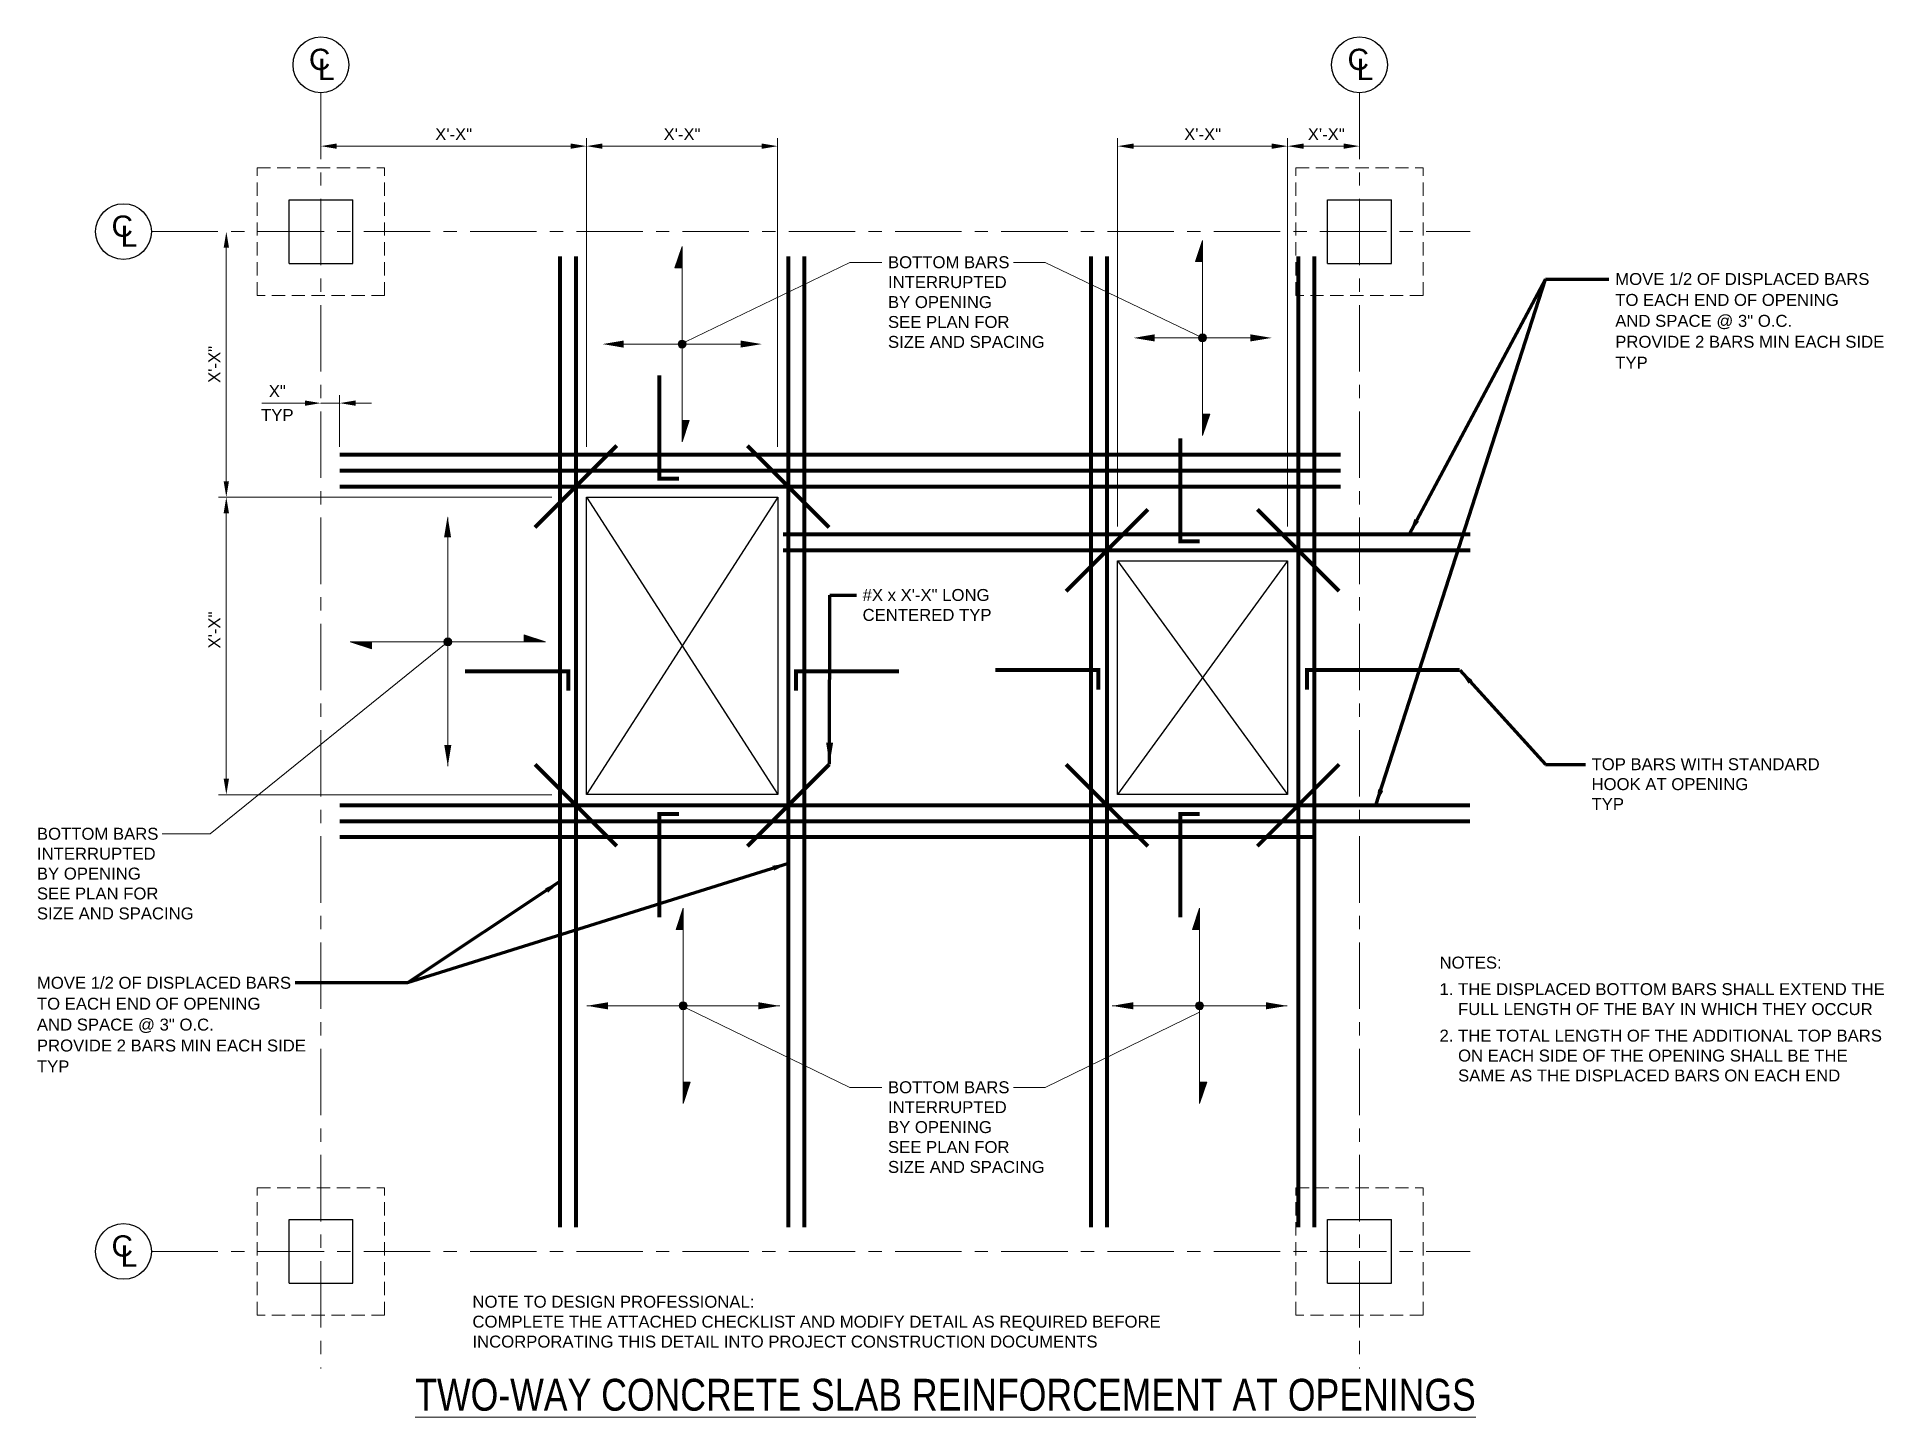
# Model space of a CAD drawing. Header units: inches. Extents: x 608 to 782, y 315 to 445.
import ezdxf

# ---------------------------------------------------------------- set-up
doc = ezdxf.new("R2010")
doc.units = ezdxf.units.IN
doc.header["$LTSCALE"] = 5
doc.header["$MEASUREMENT"] = 0
doc.linetypes.add('CENTER', pattern=[2, 1.25, -0.25, 0.25, -0.25])
doc.linetypes.add('HIDDEN', pattern=[0.375, 0.25, -0.125])
for name, color, linetype, lineweight in [('S-ANNO-DIMS', 1, 'Continuous', 20), ('S-ANNO-TEXT', 7, 'Continuous', 20), ('S-DETL', 3, 'Continuous', 30), ('S-GRID', 9, 'CENTER', 20)]:
    doc.layers.add(name, color=color, linetype=linetype, lineweight=lineweight)
doc.styles.add('Romans', font='arial.ttf')
doc.dimstyles.get("Standard").update_dxf_attribs({"dimtxt": 0.18, "dimasz": 0.18, "dimexe": 0.18, "dimexo": 0.0625, "dimgap": 0.09, "dimtad": 0, "dimtih": 1, "dimtoh": 1, "dimdec": 4, "dimzin": 0, "dimdsep": 46, "dimtxsty": 'Standard', "dimcen": 0.09, "dimadec": 0, "dimazin": 0, "dimtfac": 1, "dimtdec": 4, "dimtofl": 0, "dimtmove": 0, "dimatfit": 3, "dimfxl": 1, "dimtolj": 1, "dimtzin": 0, "dimarcsym": 0})

# ---------------------------------------------------------------- blocks, each defined once
blk = doc.blocks.new('*D0')
at = {"layer": 'Defpoints', "color": 0, "transparency": 16777216}
for p in [(636.38, 410.77), (634.61, 406.91), (636.38, 405.91)]:
    blk.add_point(p, dxfattribs=at)
at = {"layer": 'S-ANNO-DIMS', "transparency": 16777216}
for p, q in [((633.11, 410.77), (629.04, 410.77)), ((636.38, 410.77), (634.61, 410.77)), ((636.38, 406.66), (636.38, 411.52)), ((637.88, 410.77), (639.38, 410.77))]:
    blk.add_line(p, q, dxfattribs=at)
for points in [[(633.11, 411.02), (633.11, 410.52), (634.61, 410.77)], [(637.88, 411.02), (637.88, 410.52), (636.38, 410.77)]]:
    blk.add_solid(points, dxfattribs=at)
blk = doc.blocks.new('*D1')
at = {"layer": 'Defpoints', "color": 0, "transparency": 16777216}
for p in [(659.61, 434.96), (659.61, 405.91), (677.61, 405.91)]:
    blk.add_point(p, dxfattribs=at)
at = {"layer": 'S-ANNO-DIMS', "transparency": 16777216}
for p, q in [((659.61, 406.66), (659.61, 435.71)), ((676.11, 434.96), (661.11, 434.96)), ((677.61, 406.66), (677.61, 435.71))]:
    blk.add_line(p, q, dxfattribs=at)
for points in [[(661.11, 435.21), (661.11, 434.71), (659.61, 434.96)], [(676.11, 435.21), (676.11, 434.71), (677.61, 434.96)]]:
    blk.add_solid(points, dxfattribs=at)
at = {"layer": 'S-ANNO-DIMS', "transparency": 16777216, "insert": (668.61, 436.09), "char_height": 1.125, "attachment_point": 5, "style": 'Romans'}
blk.add_mtext('\\A1;X\'-X"', dxfattribs=at)
blk = doc.blocks.new('*D2')
at = {"layer": 'Defpoints', "color": 0, "transparency": 16777216}
for p in [(659.61, 434.96), (634.61, 432.91), (659.61, 401.91)]:
    blk.add_point(p, dxfattribs=at)
at = {"layer": 'S-ANNO-DIMS', "transparency": 16777216}
blk.add_line((636.11, 434.96), (658.11, 434.96), dxfattribs=at)
for points in [[(636.11, 435.21), (636.11, 434.71), (634.61, 434.96)], [(658.11, 435.21), (658.11, 434.71), (659.61, 434.96)]]:
    blk.add_solid(points, dxfattribs=at)
at = {"layer": 'S-ANNO-DIMS', "transparency": 16777216, "insert": (647.11, 436.09), "char_height": 1.125, "attachment_point": 5, "style": 'Romans'}
blk.add_mtext('\\A1;X\'-X"', dxfattribs=at)
blk = doc.blocks.new('*D3')
at = {"layer": 'Defpoints', "color": 0, "transparency": 16777216}
for p in [(725.61, 434.96), (709.61, 398.41), (725.61, 398.41)]:
    blk.add_point(p, dxfattribs=at)
at = {"layer": 'S-ANNO-DIMS', "transparency": 16777216}
for p, q in [((709.61, 399.16), (709.61, 435.71)), ((711.11, 434.96), (724.11, 434.96)), ((725.61, 399.16), (725.61, 435.71))]:
    blk.add_line(p, q, dxfattribs=at)
for points in [[(711.11, 435.21), (711.11, 434.71), (709.61, 434.96)], [(724.11, 435.21), (724.11, 434.71), (725.61, 434.96)]]:
    blk.add_solid(points, dxfattribs=at)
at = {"layer": 'S-ANNO-DIMS', "transparency": 16777216, "insert": (717.61, 436.09), "char_height": 1.125, "attachment_point": 5, "style": 'Romans'}
blk.add_mtext('\\A1;X\'-X"', dxfattribs=at)
blk = doc.blocks.new('*D4')
at = {"layer": 'Defpoints', "color": 0, "transparency": 16777216}
for p in [(725.61, 434.96), (732.38, 432.91), (725.61, 395.54)]:
    blk.add_point(p, dxfattribs=at)
at = {"layer": 'S-ANNO-DIMS', "transparency": 16777216}
blk.add_line((730.88, 434.96), (727.11, 434.96), dxfattribs=at)
for points in [[(727.11, 435.21), (727.11, 434.71), (725.61, 434.96)], [(730.88, 435.21), (730.88, 434.71), (732.38, 434.96)]]:
    blk.add_solid(points, dxfattribs=at)
at = {"layer": 'S-ANNO-DIMS', "transparency": 16777216, "insert": (729.25, 436.09), "char_height": 1.125, "attachment_point": 5, "style": 'Romans'}
blk.add_mtext('\\A1;X\'-X"', dxfattribs=at)
blk = doc.blocks.new('*D5')
at = {"layer": 'Defpoints', "color": 0, "transparency": 16777216}
for p in [(625.71, 401.91), (657.11, 401.91), (657.11, 373.91)]:
    blk.add_point(p, dxfattribs=at)
at = {"layer": 'S-ANNO-DIMS', "transparency": 16777216}
for p, q in [((656.36, 401.91), (624.96, 401.91)), ((625.71, 375.41), (625.71, 400.41)), ((656.36, 373.91), (624.96, 373.91))]:
    blk.add_line(p, q, dxfattribs=at)
for points in [[(625.46, 400.41), (625.96, 400.41), (625.71, 401.91)], [(625.46, 375.41), (625.96, 375.41), (625.71, 373.91)]]:
    blk.add_solid(points, dxfattribs=at)
at = {"layer": 'S-ANNO-DIMS', "transparency": 16777216, "insert": (624.58, 389.41), "char_height": 1.125, "attachment_point": 5, "rotation": 90, "style": 'Romans'}
blk.add_mtext('\\A1;X\'-X"', dxfattribs=at)
blk = doc.blocks.new('*D6')
at = {"layer": 'Defpoints', "color": 0, "transparency": 16777216}
for p in [(634.61, 426.91), (625.71, 401.91), (659.61, 401.91)]:
    blk.add_point(p, dxfattribs=at)
at = {"layer": 'S-ANNO-DIMS', "transparency": 16777216}
blk.add_line((625.71, 425.41), (625.71, 403.41), dxfattribs=at)
for points in [[(625.46, 425.41), (625.96, 425.41), (625.71, 426.91)], [(625.46, 403.41), (625.96, 403.41), (625.71, 401.91)]]:
    blk.add_solid(points, dxfattribs=at)
at = {"layer": 'S-ANNO-DIMS', "transparency": 16777216, "insert": (624.58, 414.41), "char_height": 1.125, "attachment_point": 5, "rotation": 90, "style": 'Romans'}
blk.add_mtext('\\A1;X\'-X"', dxfattribs=at)

msp = doc.modelspace()

# ---------------------------------------------------------------- hatches: boundary and pattern name
at = {"layer": 'S-ANNO-TEXT'}
h = msp.add_hatch(color=256, dxfattribs=at)
h.dxf.hatch_style = 1
h.paths.add_polyline_path([(716.929822, 424.094067), (717.607294, 424.094067), (717.607678, 426.09407)])
h = msp.add_hatch(color=256, dxfattribs=at)
h.dxf.hatch_style = 1
h.paths.add_polyline_path([(667.938603, 423.514301), (668.616074, 423.514301), (668.616458, 425.514304)])
h = msp.add_hatch(color=256, dxfattribs=at)
h.dxf.hatch_style = 1
h.paths.add_polyline_path([(668.239695, 416.332108, -1), (668.989695, 416.332108, -1)])
h = msp.add_hatch(color=256, dxfattribs=at)
h.dxf.hatch_style = 1
h.paths.add_polyline_path([(668.239695, 416.332108, -1), (668.989695, 416.332108, -1)])
h = msp.add_hatch(color=256, dxfattribs=at)
h.dxf.hatch_style = 1
h.paths.add_polyline_path([(668.239695, 416.332108, -1), (668.989695, 416.332108, -1)])
h = msp.add_hatch(color=256, dxfattribs=at)
h.dxf.hatch_style = 1
h.paths.add_polyline_path([(717.230914, 416.911874, -1), (717.980914, 416.911874, -1)])
h = msp.add_hatch(color=256, dxfattribs=at)
h.dxf.hatch_style = 1
h.paths.add_polyline_path([(717.230914, 416.911874, -1), (717.980914, 416.911874, -1)])
h = msp.add_hatch(color=256, dxfattribs=at)
h.dxf.hatch_style = 1
h.paths.add_polyline_path([(717.230914, 416.911874, -1), (717.980914, 416.911874, -1)])
h = msp.add_hatch(color=256, dxfattribs=at)
h.dxf.hatch_style = 1
h.paths.add_polyline_path([(668.613314, 409.139511), (668.612932, 407.149912), (669.287261, 409.139511)])
h = msp.add_hatch(color=256, dxfattribs=at)
h.dxf.hatch_style = 1
h.paths.add_polyline_path([(717.604533, 409.719276), (717.604151, 407.729678), (718.27848, 409.719276)])
h = msp.add_hatch(color=256, dxfattribs=at)
h.dxf.hatch_style = 1
h.paths.add_polyline_path([(639.371447, 388.297745), (637.381848, 388.298127), (639.371447, 387.623798)])
h = msp.add_hatch(color=256, dxfattribs=at)
h.dxf.hatch_style = 1
h.paths.add_polyline_path([(646.564045, 388.671364, -1), (646.564045, 387.921364, -1)])
h = msp.add_hatch(color=256, dxfattribs=at)
h.dxf.hatch_style = 1
h.paths.add_polyline_path([(646.564045, 388.671364, -1), (646.564045, 387.921364, -1)])
h = msp.add_hatch(color=256, dxfattribs=at)
h.dxf.hatch_style = 1
h.paths.add_polyline_path([(646.564045, 388.671364, -1), (646.564045, 387.921364, -1)])
h = msp.add_hatch(color=256, dxfattribs=at)
h.dxf.hatch_style = 1
h.paths.add_polyline_path([(653.746238, 388.972456), (653.746238, 388.294985), (655.746241, 388.2946)])
h = msp.add_hatch(color=256, dxfattribs=at)
h.dxf.hatch_style = 1
h.paths.add_polyline_path([(668.040899, 361.221587), (668.718371, 361.221587), (668.718755, 363.221591)])
h = msp.add_hatch(color=256, dxfattribs=at)
h.dxf.hatch_style = 1
h.paths.add_polyline_path([(716.652438, 361.221587), (717.329909, 361.221587), (717.330293, 363.221591)])
h = msp.add_hatch(color=256, dxfattribs=at)
h.dxf.hatch_style = 1
h.paths.add_polyline_path([(668.341992, 354.039394, -1), (669.091992, 354.039394, -1)])
h = msp.add_hatch(color=256, dxfattribs=at)
h.dxf.hatch_style = 1
h.paths.add_polyline_path([(668.341992, 354.039394, -1), (669.091992, 354.039394, -1)])
h = msp.add_hatch(color=256, dxfattribs=at)
h.dxf.hatch_style = 1
h.paths.add_polyline_path([(668.341992, 354.039394, -1), (669.091992, 354.039394, -1)])
h = msp.add_hatch(color=256, dxfattribs=at)
h.dxf.hatch_style = 1
h.paths.add_polyline_path([(716.95353, 354.039394, -1), (717.70353, 354.039394, -1)])
h = msp.add_hatch(color=256, dxfattribs=at)
h.dxf.hatch_style = 1
h.paths.add_polyline_path([(716.95353, 354.039394, -1), (717.70353, 354.039394, -1)])
h = msp.add_hatch(color=256, dxfattribs=at)
h.dxf.hatch_style = 1
h.paths.add_polyline_path([(716.95353, 354.039394, -1), (717.70353, 354.039394, -1)])
h = msp.add_hatch(color=256, dxfattribs=at)
h.dxf.hatch_style = 1
h.paths.add_polyline_path([(668.71561, 346.846797), (668.715228, 344.857198), (669.389557, 346.846797)])
h = msp.add_hatch(color=256, dxfattribs=at)
h.dxf.hatch_style = 1
h.paths.add_polyline_path([(717.327149, 346.846797), (717.326767, 344.857198), (718.001096, 346.846797)])

# ---------------------------------------------------------------- linework, layer by layer
for p, q in [((717.607678, 426.09407), (716.929822, 424.094067)), ((717.607678, 426.09407), (717.604151, 407.729678)), ((668.616458, 425.514304), (667.938603, 423.514301)), ((668.616458, 425.514304), (668.612932, 407.149912)), ((668.616074, 423.514301), (667.938603, 423.514301)), ((717.607294, 424.094067), (716.929822, 424.094067)), ((674.114695, 416.330123), (663.114693, 416.328628)), ((722.114689, 416.909238), (713.09714, 416.911874)), ((668.609405, 407.139507), (669.287261, 409.139511)), ((668.609789, 409.139511), (669.287261, 409.139511)), ((717.600625, 407.719273), (718.27848, 409.719276)), ((717.601009, 409.719276), (718.27848, 409.719276)), ((646.556836, 376.591622), (646.560848, 400.001591)), ((637.371444, 388.301653), (639.371447, 387.623798)), ((655.746241, 388.2946), (637.381848, 388.298127)), ((639.371447, 388.301269), (639.371447, 387.623798)), ((653.746238, 388.294985), (653.746238, 388.972456)), ((655.746241, 388.2946), (653.746238, 388.972456)), ((668.718755, 363.221591), (668.040899, 361.221587)), ((668.718755, 363.221591), (668.715228, 344.857198)), ((717.330293, 363.221591), (716.652438, 361.221587)), ((717.330293, 363.221591), (717.326767, 344.857198)), ((668.718371, 361.221587), (668.040899, 361.221587)), ((717.329909, 361.221587), (716.652438, 361.221587)), ((677.799006, 354.032636), (659.634491, 354.035748)), ((725.580247, 354.032636), (709.094109, 354.035596)), ((668.711702, 344.846793), (669.389557, 346.846797)), ((668.712086, 346.846797), (669.389557, 346.846797)), ((717.32324, 344.846793), (718.001096, 346.846797)), ((717.323624, 346.846797), (718.001096, 346.846797))]:
    msp.add_line(p, q, dxfattribs=at)
for points in [[(668.929291, 416.536202), (684.411843, 424.015487), (687.411843, 424.015487)], [(717.605914, 416.911874), (702.79797, 424.015487), (699.79797, 424.015487)], [(646.558842, 388.296365), (624.205555, 370.212656), (619.685303, 370.212656)], [(669.031588, 353.827704), (684.411843, 346.34918), (687.411843, 346.34918)], [(717.32853, 353.449684), (702.79797, 346.34918), (699.79797, 346.34918)]]:
    msp.add_lwpolyline(points, dxfattribs=at)
for centre in [(668.614695, 416.332108), (668.614695, 416.332108), (668.614695, 416.332108), (717.605914, 416.911874), (717.605914, 416.911874), (717.605914, 416.911874), (646.564045, 388.296364), (646.564045, 388.296364), (646.564045, 388.296364), (668.716992, 354.039394), (668.716992, 354.039394), (668.716992, 354.039394), (717.32853, 354.039394), (717.32853, 354.039394), (717.32853, 354.039394)]:
    msp.add_circle(centre, 0.375, dxfattribs=at)
for points in [[(663.114018, 415.991879), (663.115355, 416.658545), (661.114691, 416.329224)], [(674.114026, 415.99679), (674.115363, 416.663456), (676.114691, 416.326111)], [(713.097808, 416.578541), (713.096471, 417.245207), (711.097144, 416.907862)], [(722.114026, 416.578904), (722.115363, 417.24557), (724.114691, 416.908225)], [(646.203444, 398.124128), (646.870109, 398.12279), (646.540789, 400.123455)], [(646.227515, 378.592287), (646.894181, 378.590949), (646.556836, 376.591622)], [(661.633819, 353.698404), (661.635156, 354.365069), (659.634491, 354.035748)], [(675.798342, 353.703315), (675.799679, 354.36998), (677.799006, 354.032636)], [(711.077226, 353.703315), (711.075889, 354.36998), (709.076562, 354.032636)], [(723.579582, 353.703315), (723.58092, 354.36998), (725.580247, 354.032636)]]:
    msp.add_solid(points, dxfattribs=at)
at = {"layer": 'S-DETL'}
for p, q in [((631.614691, 423.91364), (631.614691, 429.91364)), ((631.614691, 429.91364), (637.614691, 429.91364)), ((637.614691, 423.91364), (637.614691, 429.91364)), ((729.380793, 423.91364), (729.380793, 429.91364)), ((729.380793, 429.91364), (735.380793, 429.91364)), ((735.380793, 423.91364), (735.380793, 429.91364)), ((631.614691, 423.91364), (637.614691, 423.91364)), ((729.380793, 423.91364), (735.380793, 423.91364)), ((677.614691, 401.91364), (659.614691, 373.91364)), ((659.614691, 401.91364), (677.614691, 373.91364)), ((709.614691, 395.91364), (725.614691, 373.91364)), ((725.614691, 395.91364), (709.614691, 373.91364)), ((631.614691, 327.91364), (631.614691, 333.91364)), ((631.614691, 333.91364), (637.614691, 333.91364)), ((637.614691, 327.91364), (637.614691, 333.91364)), ((729.380793, 327.91364), (729.380793, 333.91364)), ((729.380793, 333.91364), (735.380793, 333.91364)), ((735.380793, 327.91364), (735.380793, 333.91364)), ((631.614691, 327.91364), (637.614691, 327.91364)), ((729.380793, 327.91364), (735.380793, 327.91364))]:
    msp.add_line(p, q, dxfattribs=at)
at = {"layer": 'S-DETL', "const_width": 0.375}
for points in [[(657.114691, 424.597556), (657.114691, 333.181016)], [(658.614691, 424.597556), (658.614691, 333.181016)], [(678.614691, 424.597556), (678.614691, 333.181016)], [(680.114691, 424.597556), (680.114691, 333.181016)], [(707.114691, 424.597556), (707.114691, 333.181016)], [(708.614691, 424.597556), (708.614691, 333.181016)], [(726.614691, 424.597556), (726.614691, 333.181016)], [(728.114691, 424.597556), (728.114691, 333.181016)], [(668.309415, 403.672078), (666.481849, 403.672078), (666.481849, 413.371916)], [(662.462552, 406.761502), (654.766829, 399.065778)], [(674.766829, 406.761502), (682.462552, 399.065778)], [(717.334998, 397.748986), (715.507431, 397.748986), (715.507431, 407.448824)], [(636.380519, 405.91364), (730.614965, 405.91364)], [(636.380519, 404.41364), (730.614965, 404.41364)], [(636.380519, 402.91364), (730.614965, 402.91364)], [(712.462552, 400.761502), (704.766829, 393.065778)], [(722.766829, 400.761502), (730.462552, 393.065778)], [(742.827674, 398.41364), (678.114691, 398.41364)], [(742.827674, 396.91364), (678.114691, 396.91364)], [(657.892278, 383.697985), (657.892278, 385.525552), (648.192439, 385.525552)], [(679.337104, 383.697985), (679.337104, 385.525552), (689.036942, 385.525552)], [(707.791609, 383.804359), (707.791609, 385.631926), (698.091771, 385.631926)], [(727.437772, 383.804359), (727.437772, 385.631926), (741.816661, 385.631926)], [(662.462552, 369.065778), (654.766829, 376.761502)], [(674.766829, 369.065778), (682.462552, 376.761502)], [(712.462552, 369.065778), (704.766829, 376.761502)], [(722.766829, 369.065778), (730.462552, 376.761502)], [(636.380519, 372.91364), (742.782772, 372.91364)], [(668.309415, 372.078294), (666.481849, 372.078294), (666.481849, 362.378455)], [(717.334998, 372.078294), (715.507431, 372.078294), (715.507431, 362.378455)], [(636.380519, 371.41364), (742.782772, 371.41364)], [(636.380519, 369.91364), (728.114691, 369.91364)]]:
    msp.add_lwpolyline(points, dxfattribs=at)
at = {"layer": 'S-DETL'}
for points in [[(659.614691, 401.91364), (677.614691, 401.91364), (677.614691, 373.91364), (659.614691, 373.91364)], [(709.614691, 395.91364), (725.614691, 395.91364), (725.614691, 373.91364), (709.614691, 373.91364)]]:
    msp.add_lwpolyline(points, close=True, dxfattribs=at)
at = {"layer": 'S-DETL', "color": 7, "linetype": 'Continuous'}
for centre in [(634.614691, 442.616216), (732.380793, 442.616216), (616.03453, 426.91364), (616.03453, 330.91364)]:
    msp.add_circle(centre, 2.624996, dxfattribs=at)
at = {"layer": 'S-GRID'}
for p, q in [((634.614691, 439.991221), (634.614691, 319.898342)), ((732.380793, 439.991221), (732.380793, 319.898342)), ((618.659526, 426.91364), (742.782772, 426.91364)), ((618.659526, 426.91364), (742.782772, 426.91364)), ((618.659526, 330.91364), (742.782772, 330.91364))]:
    msp.add_line(p, q, dxfattribs=at)
at = {"layer": 'S-GRID', "color": 7, "linetype": 'HIDDEN'}
for p, q in [((628.614691, 432.91364), (640.614691, 432.91364)), ((628.614691, 420.91364), (628.614691, 432.91364)), ((640.614691, 420.91364), (640.614691, 432.91364)), ((726.380793, 432.91364), (738.380793, 432.91364)), ((726.380793, 420.91364), (726.380793, 432.91364)), ((738.380793, 420.91364), (738.380793, 432.91364)), ((640.614691, 420.91364), (628.614691, 420.91364)), ((738.380793, 420.91364), (726.380793, 420.91364)), ((628.614691, 336.91364), (640.614691, 336.91364)), ((628.614691, 324.91364), (628.614691, 336.91364)), ((640.614691, 324.91364), (640.614691, 336.91364)), ((726.380793, 336.91364), (738.380793, 336.91364)), ((726.380793, 324.91364), (726.380793, 336.91364)), ((738.380793, 324.91364), (738.380793, 336.91364)), ((640.614691, 324.91364), (628.614691, 324.91364)), ((738.380793, 324.91364), (726.380793, 324.91364))]:
    msp.add_line(p, q, dxfattribs=at)

# ---------------------------------------------------------------- texts
at = {"layer": 'S-ANNO-DIMS', "char_height": 1.125, "attachment_point": 5, "style": 'Romans'}
for s, insert in [('\\A1;X"', (630.513991, 411.897892)), ('\\A1;TYP', (630.513991, 409.647892))]:
    msp.add_mtext(s, dxfattribs=dict(at, insert=insert))
at = {"layer": 'S-ANNO-TEXT', "style": 'Romans', "width": 0.8}
msp.add_text('%%UTWO-WAY CONCRETE SLAB REINFORCEMENT AT OPENINGS', height=3, dxfattribs=at).set_placement((643.495832, 315.920781))
at = {"layer": 'S-ANNO-TEXT', "attachment_point": 1, "style": 'Romans'}
for s, insert, char_height in [('\\A1;{\\T1.2;C}', (633.486158, 444.13089), 2), ('\\A1;{\\T1.2;C}', (731.25226, 444.13089), 2), ('\\A1;{\\T1.2;L}', (634.347113, 443.193167), 2), ('\\A1;{\\T1.2;L}', (732.113216, 443.193167), 2), ('\\A1;{\\T1.2;C}', (614.905997, 428.428313), 2), ('\\A1;{\\T1.2;L}', (615.766953, 427.49059), 2), ('\\A1;BOTTOM BARS \\PINTERRUPTED \\PBY OPENING\\PSEE PLAN FOR \\PSIZE AND SPACING', (687.993911, 424.597556), 1.125), ('\\A1;#X x X\'-X" LONG\\PCENTERED TYP', (685.604725, 393.272085), 1.125), ('\\A1;TOP BARS WITH STANDARD \\PHOOK AT OPENING \\PTYP', (754.222431, 377.34074), 1.125), ('\\A1;BOTTOM BARS \\PINTERRUPTED \\PBY OPENING\\PSEE PLAN FOR \\PSIZE AND SPACING', (607.881245, 370.794724), 1.125), ('\\A1;NOTES:\\P{\\H0.33333x;\\P\\H3x;1. THE DISPLACED BOTTOM BARS SHALL EXTEND THE \\P    FULL LENGTH OF THE BAY IN WHICH THEY OCCUR\\P\\H0.33333x;\\P\\H3x;2. THE TOTAL LENGTH OF THE ADDITIONAL TOP BARS \\P    ON EACH SIDE OF THE OPENING SHALL BE THE \\P    SAME AS THE DISPLACED BARS ON EACH END}', (739.912246, 358.665936), 1.125), ('\\A1;BOTTOM BARS \\PINTERRUPTED \\PBY OPENING\\PSEE PLAN FOR \\PSIZE AND SPACING', (687.993911, 346.931249), 1.125), ('\\A1;{\\T1.2;C}', (614.905997, 332.428313), 2), ('\\A1;{\\T1.2;L}', (615.766953, 331.49059), 2), ('NOTE TO DESIGN PROFESSIONAL: \\PCOMPLETE THE ATTACHED CHECKLIST AND MODIFY DETAIL AS REQUIRED BEFORE \\PINCORPORATING THIS DETAIL INTO PROJECT CONSTRUCTION DOCUMENTS', (648.879564, 326.740529), 1.12499999)]:
    msp.add_mtext(s, dxfattribs=dict(at, insert=insert, char_height=char_height))
at = {"layer": 'S-ANNO-TEXT', "char_height": 1.125, "attachment_point": 1, "line_spacing_factor": 1.05, "style": 'Romans'}
for s, insert in [('\\A1;MOVE 1/2 OF DISPLACED BARS \\PTO EACH END OF OPENING \\PAND SPACE @ 3" O.C. \\PPROVIDE 2 BARS MIN EACH SIDE\\PTYP', (756.454547, 423.016174)), ('\\A1;MOVE 1/2 OF DISPLACED BARS\\PTO EACH END OF OPENING \\PAND SPACE @ 3" O.C. \\PPROVIDE 2 BARS MIN EACH SIDE\\PTYP', (607.881245, 356.766318))]:
    msp.add_mtext(s, dxfattribs=dict(at, insert=insert))

# ---------------------------------------------------------------- dimensions: what is measured, and where the dimension line sits
at = {"layer": 'S-ANNO-DIMS'}
for base, p1, p2, text, override, picture, middle in [((659.614691, 434.963508), (634.614691, 432.91364), (659.614691, 401.91364), 'X\'-X"', {"dimscale": 12, "dimtxt": 0.09375, "dimasz": 0.125, "dimexe": 0.0625, "dimgap": 0.0625, "dimtih": 0, "dimtoh": 0, "dimdec": 5, "dimrnd": 0.03125, "dimzin": 7, "dimlunit": 4, "dimtxsty": 'Romans', "dimcen": 0.125, "dimse1": 1, "dimse2": 1, "dimclrd": 256, "dimclre": 256, "dimclrt": 256, "dimadec": 4, "dimtdec": 5, "dimtofl": 1, "dimtvp": 1, "dimfrac": 2, "dimtzin": 3, "dimlwd": 65535, "dimlwe": 65535}, '*D2', (647.114691, 434.963508)), ((725.614691, 434.963508), (709.614691, 398.41364), (725.614691, 398.41364), 'X\'-X"', {"dimscale": 12, "dimtxt": 0.09375, "dimasz": 0.125, "dimexe": 0.0625, "dimgap": 0.0625, "dimtih": 0, "dimtoh": 0, "dimdec": 5, "dimrnd": 0.03125, "dimzin": 7, "dimlunit": 4, "dimtxsty": 'Romans', "dimcen": 0.125, "dimclrd": 256, "dimclre": 256, "dimclrt": 256, "dimadec": 4, "dimtdec": 5, "dimtofl": 1, "dimtvp": 1, "dimfrac": 2, "dimtzin": 3, "dimlwd": 65535, "dimlwe": 65535}, '*D3', (717.614691, 434.963508)), ((636.380519, 410.772892), (634.614691, 406.91364), (636.380519, 405.91364), ' ', {"dimscale": 12, "dimtxt": 0.09375, "dimasz": 0.125, "dimexe": 0.0625, "dimgap": 0.0625, "dimtih": 0, "dimtoh": 0, "dimdec": 5, "dimrnd": 0.03125, "dimzin": 7, "dimlunit": 4, "dimtxsty": 'Romans', "dimcen": 0.125, "dimse1": 1, "dimclrd": 256, "dimclre": 256, "dimclrt": 256, "dimadec": 4, "dimtdec": 5, "dimtofl": 1, "dimtvp": 1, "dimfrac": 2, "dimtzin": 3, "dimlwd": 65535, "dimlwe": 65535}, '*D0', (629.788292, 410.772892))]:
    dim = msp.add_linear_dim(base=base, p1=p1, p2=p2, text=text, dimstyle='Standard', override=override, dxfattribs=at)
    dim.commit()
    dim.dimension.update_dxf_attribs({"geometry": picture, "text_midpoint": middle, "dimtype": 128})
for base, p1, p2, angle, override, picture, middle in [((659.614691, 434.963508), (677.614691, 405.91364), (659.614691, 405.91364), 180, {"dimscale": 12, "dimtxt": 0.09375, "dimasz": 0.125, "dimexe": 0.0625, "dimgap": 0.0625, "dimtih": 0, "dimtoh": 0, "dimdec": 5, "dimrnd": 0.03125, "dimzin": 7, "dimlunit": 4, "dimtxsty": 'Romans', "dimcen": 0.125, "dimclrd": 256, "dimclre": 256, "dimclrt": 256, "dimadec": 4, "dimtdec": 5, "dimtofl": 1, "dimtvp": 1, "dimfrac": 2, "dimtzin": 3, "dimlwd": 65535, "dimlwe": 65535}, '*D1', (668.614691, 434.963508)), ((725.614691, 434.963508), (732.380793, 432.91364), (725.614691, 395.53864), 180, {"dimscale": 12, "dimtxt": 0.09375, "dimasz": 0.125, "dimexe": 0.0625, "dimgap": 0.0625, "dimtih": 0, "dimtoh": 0, "dimdec": 5, "dimrnd": 0.03125, "dimzin": 7, "dimlunit": 4, "dimtxsty": 'Romans', "dimcen": 0.125, "dimse1": 1, "dimse2": 1, "dimclrd": 256, "dimclre": 256, "dimclrt": 256, "dimadec": 4, "dimtdec": 5, "dimtofl": 1, "dimtvp": 1, "dimfrac": 2, "dimtzin": 3, "dimlwd": 65535, "dimlwe": 65535}, '*D4', (729.247742, 434.963508)), ((625.705555, 401.91364), (634.614691, 426.91364), (659.614691, 401.91364), 270, {"dimscale": 12, "dimtxt": 0.09375, "dimasz": 0.125, "dimexe": 0.0625, "dimgap": 0.0625, "dimtih": 0, "dimtoh": 0, "dimdec": 5, "dimrnd": 0.03125, "dimzin": 7, "dimlunit": 4, "dimtxsty": 'Romans', "dimcen": 0.125, "dimse1": 1, "dimse2": 1, "dimclrd": 256, "dimclre": 256, "dimclrt": 256, "dimadec": 4, "dimtdec": 5, "dimtofl": 1, "dimtvp": 1, "dimfrac": 2, "dimtzin": 3, "dimlwd": 65535, "dimlwe": 65535}, '*D6', (625.705555, 414.41364)), ((625.705555, 401.91364), (657.114691, 373.91364), (657.114691, 401.91364), 90, {"dimscale": 12, "dimtxt": 0.09375, "dimasz": 0.125, "dimexe": 0.0625, "dimgap": 0.0625, "dimtih": 0, "dimtoh": 0, "dimdec": 5, "dimrnd": 0.03125, "dimzin": 7, "dimlunit": 4, "dimtxsty": 'Romans', "dimcen": 0.125, "dimclrd": 256, "dimclre": 256, "dimclrt": 256, "dimadec": 4, "dimtdec": 5, "dimtofl": 1, "dimtvp": 1, "dimfrac": 2, "dimtzin": 3, "dimlwd": 65535, "dimlwe": 65535}, '*D5', (625.705555, 389.41364))]:
    dim = msp.add_linear_dim(base=base, p1=p1, p2=p2, angle=angle, text='X\'-X"', dimstyle='Standard', override=override, dxfattribs=at)
    dim.commit()
    dim.dimension.update_dxf_attribs({"geometry": picture, "text_midpoint": middle, "dimtype": 128})

# ---------------------------------------------------------------- leaders
at = {"layer": 'S-ANNO-TEXT'}
for points, override in [([(733.91337, 372.91364), (749.901836, 422.425439), (755.866028, 422.425439)], {"dimscale": 12, "dimtxt": 0.09375, "dimasz": 0.125, "dimexe": 0.0625, "dimgap": 0.0625, "dimtih": 0, "dimtoh": 0, "dimdec": 5, "dimlfac": 12, "dimrnd": 0.03125, "dimzin": 7, "dimlunit": 4, "dimtxsty": 'Romans', "dimcen": 0.125, "dimclrd": 256, "dimclre": 256, "dimclrt": 256, "dimadec": 4, "dimtdec": 5, "dimtofl": 1, "dimtvp": 1, "dimfrac": 2, "dimtzin": 3, "dimlwd": 65535, "dimlwe": 65535}), ([(737.057199, 398.41364), (749.901836, 422.425439), (755.866028, 422.425439)], {"dimscale": 12, "dimtxt": 0.09375, "dimasz": 0.125, "dimexe": 0.0625, "dimgap": 0.0625, "dimtih": 0, "dimtoh": 0, "dimdec": 5, "dimlfac": 12, "dimrnd": 0.03125, "dimzin": 7, "dimlunit": 4, "dimtxsty": 'Romans', "dimcen": 0.125, "dimclrd": 256, "dimclre": 256, "dimclrt": 256, "dimadec": 4, "dimtdec": 5, "dimtofl": 1, "dimtvp": 1, "dimfrac": 2, "dimtzin": 3, "dimlwd": 65535, "dimlwe": 65535}), ([(682.497678, 376.796628), (682.527718, 392.688739), (685.02304, 392.6904)], {"dimscale": 16, "dimtxt": 0.09375, "dimasz": 0.125, "dimexe": 0.0625, "dimgap": 0.0625, "dimtih": 0, "dimtoh": 0, "dimdec": 5, "dimlfac": 16, "dimrnd": 0.03125, "dimzin": 7, "dimlunit": 4, "dimtxsty": 'Romans', "dimcen": 0.125, "dimclrd": 256, "dimclre": 256, "dimclrt": 256, "dimadec": 4, "dimtdec": 5, "dimtofl": 1, "dimtvp": 1, "dimfrac": 2, "dimtzin": 3, "dimlwd": 65535, "dimlwe": 65535}), ([(741.816661, 385.631926), (749.901836, 376.759055), (753.640746, 376.759055)], {"dimscale": 12, "dimtxt": 0.09375, "dimasz": 0.125, "dimexe": 0.0625, "dimgap": 0.0625, "dimtih": 0, "dimtoh": 0, "dimdec": 5, "dimlfac": 12, "dimrnd": 0.03125, "dimzin": 7, "dimlunit": 4, "dimtxsty": 'Romans', "dimcen": 0.125, "dimclrd": 256, "dimclre": 256, "dimclrt": 256, "dimadec": 4, "dimtdec": 5, "dimtofl": 1, "dimtvp": 1, "dimfrac": 2, "dimtzin": 3, "dimlwd": 65535, "dimlwe": 65535}), ([(678.624775, 367.435785), (642.759605, 356.18425), (632.194981, 356.18425)], {"dimscale": 12, "dimtxt": 0.09375, "dimasz": 0.125, "dimexe": 0.0625, "dimgap": 0.0625, "dimtih": 0, "dimtoh": 0, "dimdec": 5, "dimlfac": 12, "dimrnd": 0.03125, "dimzin": 7, "dimlunit": 4, "dimtxsty": 'Romans', "dimcen": 0.125, "dimclrd": 256, "dimclre": 256, "dimclrt": 256, "dimadec": 4, "dimtdec": 5, "dimtofl": 1, "dimtvp": 1, "dimfrac": 2, "dimtzin": 3, "dimlwd": 65535, "dimlwe": 65535}), ([(657.114691, 365.723676), (642.759605, 356.18425), (632.194981, 356.18425)], {"dimscale": 12, "dimtxt": 0.09375, "dimasz": 0.125, "dimexe": 0.0625, "dimgap": 0.0625, "dimtih": 0, "dimtoh": 0, "dimdec": 5, "dimlfac": 12, "dimrnd": 0.03125, "dimzin": 7, "dimlunit": 4, "dimtxsty": 'Romans', "dimcen": 0.125, "dimclrd": 256, "dimclre": 256, "dimclrt": 256, "dimadec": 4, "dimtdec": 5, "dimtofl": 1, "dimtvp": 1, "dimfrac": 2, "dimtzin": 3, "dimlwd": 65535, "dimlwe": 65535})]:
    msp.add_leader(points, dimstyle='Standard', override=override, dxfattribs=at)

doc.saveas('drawing.dxf')
